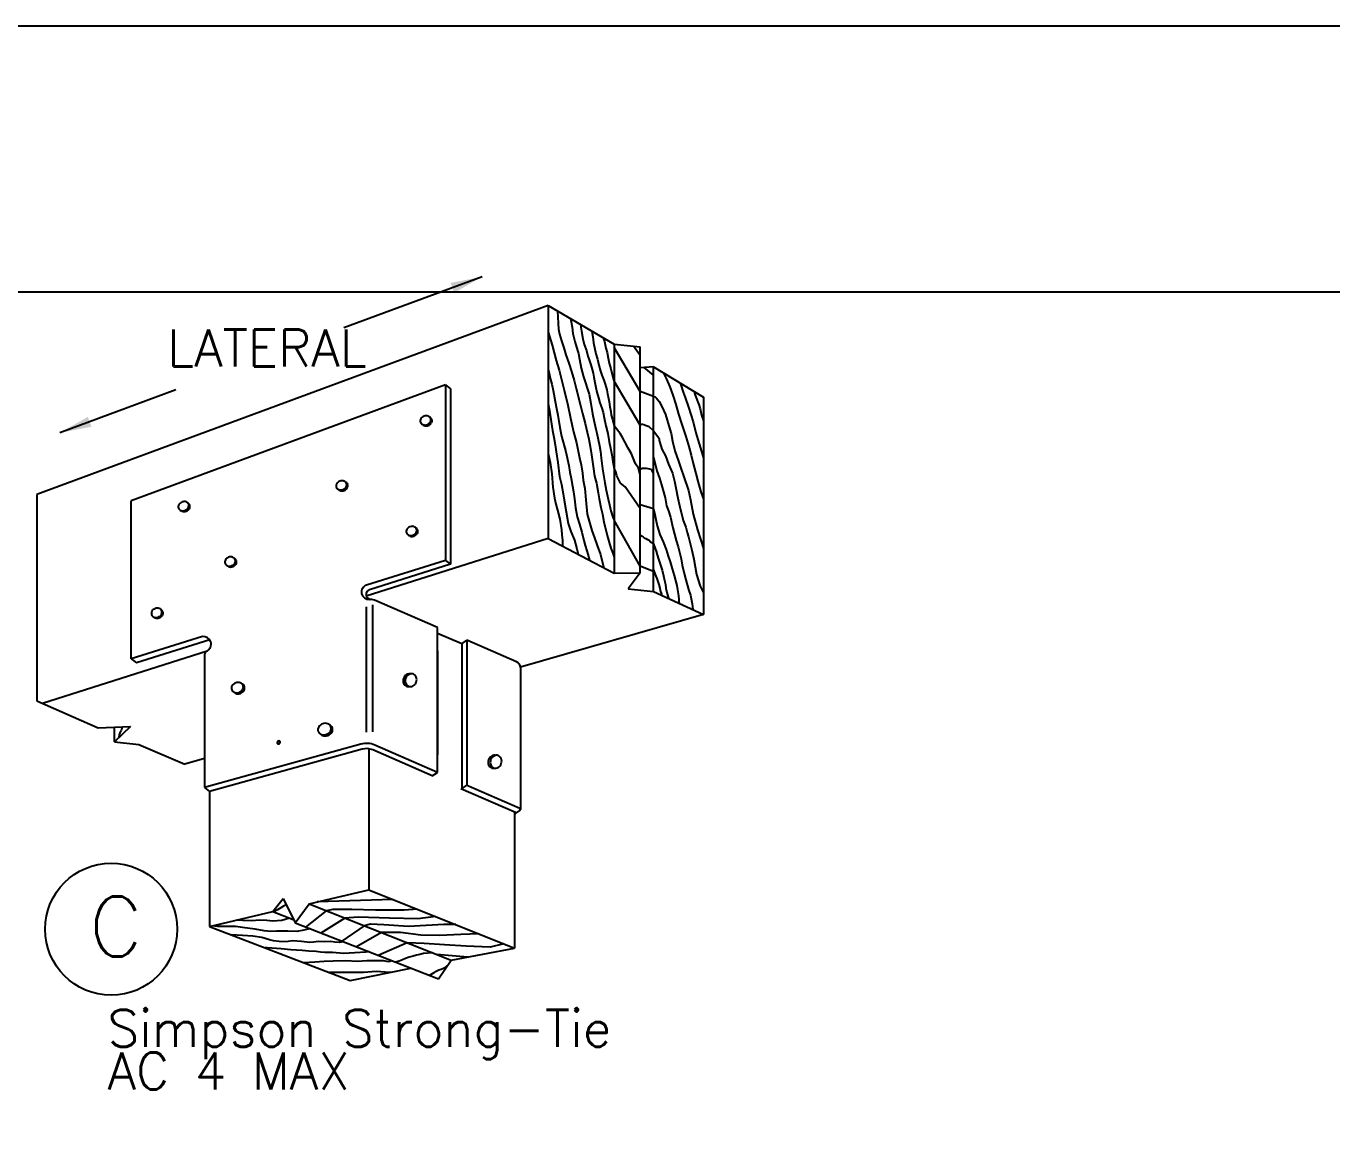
# Model space of a CAD drawing. Header units: inches. Extents: x 683 to 9753, y -6805 to 20230.
# Drawn here: x 8878 to 9054.5, y -3269.9 to -3121.4 of the extents above; entities that cross this region are included whole.
import ezdxf
from ezdxf.enums import TextEntityAlignment as Align

# ---------------------------------------------------------------- set-up
doc = ezdxf.new("R2010")
doc.units = ezdxf.units.IN
doc.header["$LTSCALE"] = 48
doc.header["$MEASUREMENT"] = 0
doc.layers.get('Defpoints').update_dxf_attribs({"color": 251})
for name, color, linetype in [('Dim', 1, 'Continuous'), ('DPIS-BL', 9, 'Continuous'), ('DPIS-TEXT', 7, 'Continuous')]:
    doc.layers.add(name, color=color, linetype=linetype)
doc.styles.add('SIMPLEX', font='simplex.shx', dxfattribs={"oblique": 15, "height": 4})
doc.styles.get("Standard").update_dxf_attribs({"font": 'simplex.shx', "oblique": 15})

# ---------------------------------------------------------------- blocks, each defined once
blk = doc.blocks.new('A$C1BDB07E1')
at = {"color": 6}
blk.add_circle((97.91, -36.25), 8.93, dxfattribs=at)
at = {"layer": 'Dim', "color": 2}
for p, q in [((148.08, 51.98), (129.38, 45.07)), ((158.26, 47.35), (158.28, 47.3)), ((158.28, 47.3), (158.32, 46.58)), ((158.32, 46.58), (158.35, 45.68)), ((160.01, 46.33), (160.12, 45.91)), ((160.12, 45.91), (160.26, 45.18)), ((157, 44.48), (157.57, 42.74)), ((158.35, 45.68), (158.42, 44.88)), ((158.42, 44.88), (158.54, 44.24)), ((158.54, 44.24), (158.81, 43.31)), ((160.26, 45.18), (160.35, 44.31)), ((160.35, 44.31), (160.6, 43.25)), ((161.37, 45.54), (161.42, 45.16)), ((161.42, 45.16), (161.5, 44.62)), ((161.5, 44.62), (161.69, 43.57)), ((162.91, 44.64), (163.04, 43.84)), ((157.57, 42.74), (157.84, 41.7)), ((158.81, 43.31), (159.14, 42.36)), ((160.6, 43.25), (160.97, 42.02)), ((161.69, 43.57), (161.9, 42.83)), ((161.9, 42.83), (162.18, 42.03)), ((163.04, 43.84), (163.16, 43.06)), ((163.16, 43.06), (163.45, 41.57)), ((164.46, 43.73), (164.63, 43.22)), ((164.46, 43.73), (164.46, 43.73)), ((164.63, 43.22), (164.74, 42.79)), ((164.74, 42.79), (164.82, 42.35)), ((169.45, 36.49), (165.93, 42.4)), ((169.45, 41.35), (168.56, 42.61)), ((157.84, 41.7), (158.11, 40.65)), ((158.11, 40.65), (158.48, 39.34)), ((159.14, 42.36), (159.42, 41.43)), ((159.42, 41.43), (159.81, 40.28)), ((160.97, 42.02), (161.1, 41.6)), ((161.1, 41.6), (161.25, 40.83)), ((161.25, 40.83), (161.48, 39.64)), ((162.18, 42.03), (162.39, 41.25)), ((162.39, 41.25), (162.57, 40.74)), ((162.57, 40.74), (162.79, 40.09)), ((163.45, 41.57), (163.67, 40.83)), ((163.67, 40.83), (163.88, 40.04)), ((164.82, 42.35), (164.97, 41.75)), ((164.97, 41.75), (165.12, 40.98)), ((165.12, 40.98), (165.25, 40.32)), ((157, 39.55), (157.01, 39.5)), ((157.01, 39.5), (157.19, 38.72)), ((158.48, 39.34), (158.88, 37.89)), ((159.81, 40.28), (160.16, 39.17)), ((160.16, 39.17), (160.51, 37.94)), ((161.48, 39.64), (161.77, 38.43)), ((162.79, 40.09), (162.96, 39.43)), ((162.96, 39.43), (163.08, 38.95)), ((163.08, 38.95), (163.21, 38.39)), ((163.88, 40.04), (164.09, 39.24)), ((164.09, 39.24), (164.27, 38.68)), ((165.25, 40.32), (165.47, 39.53)), ((165.47, 39.53), (165.65, 38.79)), ((171.25, 39.79), (169.45, 39.69)), ((171.25, 38.66), (169.98, 39.72)), ((172.6, 38.97), (173.03, 38.12)), ((157.19, 38.72), (157.35, 38.07)), ((157.35, 38.07), (157.52, 37.44)), ((157.52, 37.44), (157.68, 36.61)), ((158.88, 37.89), (159.16, 36.67)), ((160.51, 37.94), (160.81, 36.86)), ((161.77, 38.43), (162.54, 36.09)), ((163.21, 38.39), (163.34, 37.67)), ((163.34, 37.67), (163.45, 37.01)), ((164.27, 38.68), (164.54, 38.02)), ((164.54, 38.02), (164.73, 37.46)), ((164.73, 37.46), (164.93, 36.69)), ((165.65, 38.79), (165.86, 38.11)), ((165.86, 38.11), (165.93, 37.87)), ((169.45, 31.93), (165.93, 37.87)), ((173.03, 38.12), (173.45, 37.12)), ((173.45, 37.12), (173.87, 35.98)), ((174.88, 37.59), (174.94, 37.38)), ((174.94, 37.38), (175.26, 36.36)), ((106.68, 36.68), (90.99, 30.89)), ((157.68, 36.61), (157.87, 35.6)), ((157.87, 35.6), (158.09, 34.41)), ((159.16, 36.67), (159.66, 34.6)), ((160.81, 36.86), (161.39, 34.56)), ((162.54, 36.09), (162.8, 34.86)), ((163.45, 37.01), (163.59, 36.36)), ((163.59, 36.36), (163.8, 35.63)), ((163.8, 35.63), (164.01, 34.95)), ((164.93, 36.69), (165.04, 36.15)), ((165.04, 36.15), (165.16, 35.54)), ((165.16, 35.54), (165.24, 35.07)), ((171.25, 35.81), (169.45, 36.49)), ((171.25, 35.81), (171.47, 35.74)), ((171.47, 35.74), (171.67, 35.57)), ((171.67, 35.57), (172.04, 35.11)), ((173.87, 35.98), (174.27, 34.69)), ((175.26, 36.36), (175.53, 35.66)), ((175.53, 35.66), (175.99, 34.35)), ((176.77, 36.46), (176.88, 35.99)), ((176.88, 35.99), (176.99, 35.73)), ((176.99, 35.73), (177.13, 35.39)), ((177.13, 35.39), (177.26, 35.02)), ((157, 34.79), (157.18, 33.91)), ((157.18, 33.91), (157.43, 32.37)), ((158.09, 34.41), (158.3, 33.25)), ((159.66, 34.6), (160.01, 32.86)), ((161.39, 34.56), (161.66, 33.48)), ((162.8, 34.86), (163, 33.47)), ((164.01, 34.95), (164.27, 34.22)), ((164.27, 34.22), (164.45, 33.62)), ((164.45, 33.62), (164.59, 32.92)), ((165.24, 35.07), (165.36, 34.4)), ((165.36, 34.4), (165.47, 33.76)), ((165.47, 33.76), (165.55, 33.27)), ((172.04, 35.11), (172.38, 34.45)), ((172.38, 34.45), (172.86, 33.36)), ((174.27, 34.69), (174.66, 33.41)), ((175.99, 34.35), (176.63, 32.36)), ((177.26, 35.02), (177.4, 34.69)), ((177.4, 34.69), (177.57, 34.11)), ((177.57, 34.11), (177.76, 33.25)), ((157.43, 32.37), (157.62, 31.18)), ((158.3, 33.25), (158.58, 31.59)), ((160.01, 32.86), (160.46, 31.03)), ((161.66, 33.48), (162.03, 32.15)), ((162.03, 32.15), (162.29, 30.95)), ((163, 33.47), (163.17, 32.61)), ((163.17, 32.61), (163.47, 31.37)), ((164.59, 32.92), (164.81, 31.82)), ((164.81, 31.82), (165.07, 30.77)), ((165.55, 33.27), (165.69, 32.68)), ((165.69, 32.68), (165.8, 32.3)), ((165.8, 32.3), (165.93, 31.82)), ((165.93, 31.82), (165.93, 31.81)), ((166.57, 31.03), (165.93, 31.81)), ((169.63, 32.04), (169.45, 31.93)), ((169.95, 31.95), (169.63, 32.04)), ((170.27, 31.81), (169.95, 31.95)), ((170.65, 31.69), (170.27, 31.81)), ((172.86, 33.36), (173.34, 31.83)), ((173.34, 31.83), (173.64, 30.77)), ((174.66, 33.41), (175.08, 31.99)), ((175.08, 31.99), (175.64, 30.4)), ((176.63, 32.36), (176.98, 30.89)), ((177.76, 33.25), (178.03, 32.5)), ((157.62, 31.18), (157.77, 30.29)), ((157.77, 30.29), (157.95, 29.25)), ((158.58, 31.59), (158.8, 30.44)), ((158.8, 30.44), (159.39, 28.31)), ((160.46, 31.03), (160.84, 29.51)), ((162.29, 30.95), (162.51, 30.02)), ((163.47, 31.37), (163.6, 30.84)), ((163.6, 30.84), (163.79, 29.98)), ((165.07, 30.77), (165.28, 29.65)), ((166.77, 30.77), (166.57, 31.03)), ((167.06, 30.24), (166.77, 30.77)), ((167.4, 29.64), (167.06, 30.24)), ((171.25, 31.14), (170.65, 31.69)), ((171.25, 31.14), (171.98, 30.19)), ((171.98, 30.19), (172.09, 29.72)), ((173.64, 30.77), (173.84, 29.75)), ((175.64, 30.4), (176.03, 29.04)), ((176.98, 30.89), (177.23, 29.99)), ((157.95, 29.25), (158.09, 28.33)), ((158.09, 28.33), (158.34, 26.87)), ((159.39, 28.31), (159.8, 26.48)), ((160.84, 29.51), (161.27, 27.48)), ((162.51, 30.02), (162.69, 29.02)), ((162.69, 29.02), (162.87, 27.91)), ((163.79, 29.98), (163.94, 29.14)), ((163.94, 29.14), (164.09, 28.35)), ((164.09, 28.35), (164.18, 27.46)), ((165.28, 29.65), (165.43, 28.81)), ((165.43, 28.81), (165.61, 27.92)), ((167.84, 28.79), (167.4, 29.64)), ((168.28, 28.06), (167.84, 28.79)), ((172.09, 29.72), (172.27, 29.13)), ((172.27, 29.13), (172.38, 28.68)), ((172.38, 28.68), (172.86, 27.77)), ((173.84, 29.75), (174.12, 28.45)), ((174.12, 28.45), (174.62, 27.03)), ((176.03, 29.04), (176.33, 27.85)), ((177.23, 29.99), (177.44, 29.38)), ((177.44, 29.38), (177.73, 28.37)), ((177.73, 28.37), (178.03, 27.45)), ((157, 28.07), (157.29, 26.85)), ((157.29, 26.85), (157.52, 25.33)), ((158.34, 26.87), (158.55, 24.98)), ((161.27, 27.48), (161.46, 26.57)), ((161.46, 26.57), (161.64, 25.43)), ((162.87, 27.91), (163.12, 26.32)), ((164.18, 27.46), (164.28, 26.72)), ((164.28, 26.72), (164.36, 26)), ((165.61, 27.92), (165.77, 26.95)), ((165.77, 26.95), (165.93, 26.07)), ((168.56, 27.36), (168.28, 28.06)), ((168.84, 26.69), (168.56, 27.36)), ((169.23, 26.12), (168.84, 26.69)), ((171.25, 27.61), (171.7, 25.72)), ((172.86, 27.77), (173.3, 26.65)), ((173.3, 26.65), (173.82, 25.42)), ((174.62, 27.03), (174.94, 26.11)), ((176.33, 27.85), (176.62, 26.72)), ((176.62, 26.72), (176.97, 25.4)), ((157.52, 25.33), (157.65, 23.53)), ((158.55, 24.98), (158.8, 23.91)), ((159.8, 26.48), (159.92, 25.58)), ((159.92, 25.58), (160.1, 24.69)), ((161.64, 25.43), (161.76, 24.46)), ((163.12, 26.32), (163.28, 25.02)), ((163.28, 25.02), (163.53, 24.05)), ((164.36, 26), (164.55, 24.91)), ((164.55, 24.91), (164.68, 24.11)), ((166.16, 25.65), (165.93, 26.07)), ((166.3, 25.07), (166.16, 25.65)), ((166.48, 24.71), (166.3, 25.07)), ((169.45, 25.25), (169.23, 26.12)), ((169.72, 26.05), (169.45, 25.94)), ((170.31, 26.06), (169.72, 26.05)), ((170.98, 25.91), (170.31, 26.06)), ((171.25, 25.38), (170.98, 25.91)), ((171.7, 25.72), (172.05, 24.76)), ((172.05, 24.76), (172.32, 23.86)), ((173.82, 25.42), (174.08, 24.35)), ((174.94, 26.11), (175.36, 24.94)), ((175.36, 24.94), (176, 23.1)), ((176.97, 25.4), (177.28, 24.17)), ((157.65, 23.53), (157.87, 22.06)), ((158.8, 23.91), (159.03, 22.65)), ((160.1, 24.69), (160.32, 23.66)), ((160.32, 23.66), (160.44, 22.91)), ((161.76, 24.46), (161.95, 23.35)), ((161.95, 23.35), (162.11, 21.8)), ((163.53, 24.05), (163.79, 22.76)), ((164.68, 24.11), (164.87, 23.13)), ((164.87, 23.13), (165.14, 21.91)), ((166.78, 24.07), (166.48, 24.71)), ((167.43, 23.56), (166.78, 24.07)), ((169.45, 20.63), (167.43, 23.56)), ((172.32, 23.86), (172.5, 23.23)), ((172.5, 23.23), (172.82, 22.07)), ((174.08, 24.35), (174.26, 23.45)), ((174.26, 23.45), (174.55, 22.04)), ((176, 23.1), (176.25, 21.83)), ((177.28, 24.17), (177.67, 22.91)), ((157.87, 22.06), (158.07, 21.21)), ((158.07, 21.21), (158.28, 20.41)), ((159.03, 22.65), (159.17, 21.75)), ((159.17, 21.75), (159.43, 20.2)), ((160.44, 22.91), (160.57, 21.94)), ((160.57, 21.94), (160.71, 20.74)), ((162.11, 21.8), (162.29, 19.86)), ((163.79, 22.76), (163.92, 21.95)), ((163.92, 21.95), (164.12, 20.76)), ((165.14, 21.91), (165.31, 21.14)), ((172.82, 22.07), (173.03, 21.01)), ((174.55, 22.04), (174.77, 21.04)), ((176.25, 21.83), (176.6, 19.86)), ((177.67, 22.91), (178.03, 21.92)), ((158.28, 20.41), (158.57, 19.21)), ((159.43, 20.2), (159.73, 18.62)), ((160.71, 20.74), (160.95, 19.52)), ((160.95, 19.52), (161.26, 18.52)), ((162.29, 19.86), (162.65, 18.6)), ((164.12, 20.76), (164.34, 19.87)), ((164.34, 19.87), (164.55, 18.83)), ((165.31, 21.14), (165.49, 20.32)), ((165.49, 20.32), (165.76, 19.47)), ((165.76, 19.47), (165.93, 19.07)), ((171.25, 20.59), (169.45, 21.12)), ((171.25, 20.59), (171.43, 19.85)), ((171.43, 19.85), (171.58, 19.18)), ((173.03, 21.01), (173.28, 20.35)), ((173.28, 20.35), (173.55, 19.49)), ((173.55, 19.49), (173.88, 18.05)), ((174.77, 21.04), (175.28, 19.02)), ((176.6, 19.86), (177.19, 17.74)), ((158.57, 19.21), (158.8, 17.74)), ((158.8, 17.74), (158.88, 17.08)), ((159.73, 18.62), (160.09, 17.54)), ((161.26, 18.52), (161.57, 17.46)), ((162.65, 18.6), (162.93, 17.69)), ((162.93, 17.69), (163.29, 16.66)), ((164.55, 18.83), (164.99, 16.99)), ((169.45, 12.84), (165.93, 19.07)), ((171.58, 19.18), (171.77, 18.32)), ((171.77, 18.32), (172.13, 17.13)), ((173.88, 18.05), (174.11, 17.16)), ((175.28, 19.02), (175.64, 18.13)), ((175.64, 18.13), (175.81, 17.39)), ((177.19, 17.74), (178.03, 15.24)), ((158.88, 17.08), (158.93, 16.33)), ((158.93, 16.33), (158.93, 15.59)), ((160.09, 17.54), (160.57, 16.37)), ((160.57, 16.37), (160.89, 15.19)), ((161.57, 17.46), (161.84, 16.33)), ((161.84, 16.33), (162.02, 15.64)), ((163.29, 16.66), (163.66, 15.66)), ((164.99, 16.99), (165.27, 16.05)), ((165.27, 16.05), (165.49, 15.27)), ((169.52, 16.99), (169.45, 17.1)), ((169.52, 16.98), (169.52, 16.99)), ((169.74, 16.86), (169.52, 16.98)), ((169.82, 16.84), (169.74, 16.86)), ((169.98, 16.7), (169.82, 16.84)), ((170.14, 16.61), (169.98, 16.7)), ((170.26, 16.53), (170.14, 16.61)), ((170.49, 16.41), (170.26, 16.53)), ((170.66, 16.31), (170.49, 16.41)), ((170.83, 16.08), (170.66, 16.31)), ((171.25, 15.88), (170.83, 16.08)), ((172.13, 17.13), (172.55, 16.12)), ((172.55, 16.12), (172.95, 15.09)), ((174.11, 17.16), (174.32, 16.33)), ((174.32, 16.33), (174.57, 15.44)), ((175.81, 17.39), (175.97, 16.82)), ((175.97, 16.82), (176.22, 15.91)), ((176.22, 15.91), (176.46, 15.03)), ((160.89, 15.19), (161.05, 14.47)), ((162.02, 15.64), (162.22, 14.91)), ((162.22, 14.91), (162.36, 14.48)), ((162.36, 14.48), (162.58, 13.67)), ((163.66, 15.66), (164.09, 14.43)), ((164.09, 14.43), (164.48, 12.74)), ((165.49, 15.27), (165.74, 14.59)), ((165.74, 14.59), (165.93, 14.08)), ((171.25, 15.88), (171.49, 15.25)), ((171.49, 15.25), (171.61, 14.87)), ((171.61, 14.87), (171.75, 14.36)), ((171.75, 14.36), (171.92, 13.8)), ((172.95, 15.09), (173.25, 14.22)), ((173.25, 14.22), (173.52, 13.42)), ((174.57, 15.44), (174.79, 14.72)), ((174.79, 14.72), (174.99, 13.85)), ((176.46, 15.03), (176.71, 13.81)), ((164.48, 12.74), (164.49, 12.66)), ((171.36, 12.06), (169.45, 12.84)), ((171.25, 12.37), (171.36, 12.06)), ((171.92, 13.8), (172.03, 13.5)), ((172.03, 13.5), (172.31, 12.7)), ((172.31, 12.7), (172.43, 12.3)), ((173.52, 13.42), (173.8, 12.47)), ((173.8, 12.47), (174.06, 11.58)), ((174.99, 13.85), (175.14, 12.99)), ((175.14, 12.99), (175.41, 11.87)), ((176.71, 13.81), (177.08, 11.72)), ((169.45, 11.93), (167.85, 9.78)), ((171.36, 12.06), (171.58, 11.51)), ((171.58, 11.51), (171.69, 11.17)), ((171.69, 11.17), (171.86, 10.76)), ((171.86, 10.76), (171.96, 10.37)), ((172.43, 12.3), (172.61, 11.56)), ((172.61, 11.56), (172.74, 10.91)), ((172.74, 10.91), (172.86, 10.38)), ((174.06, 11.58), (174.39, 10.25)), ((175.41, 11.87), (175.65, 10.99)), ((175.65, 10.99), (176, 9.71)), ((177.08, 11.72), (177.56, 10.13)), ((171.96, 10.37), (172.11, 9.85)), ((172.11, 9.85), (172.18, 9.54)), ((172.18, 9.54), (172.32, 9.05)), ((172.32, 9.05), (172.34, 8.91)), ((172.86, 10.38), (172.94, 9.88)), ((172.94, 9.88), (173.08, 9.3)), ((173.08, 9.3), (173.26, 8.66)), ((174.39, 10.25), (174.5, 9.66)), ((174.5, 9.66), (174.63, 8.85)), ((174.63, 8.85), (174.69, 8.33)), ((176, 9.71), (176.25, 8.94)), ((176.25, 8.94), (176.38, 8.22)), ((177.56, 10.13), (178.03, 9.25)), ((173.26, 8.66), (173.33, 8.46)), ((174.69, 8.33), (174.7, 7.98)), ((174.7, 7.98), (174.72, 7.83)), ((176.38, 8.22), (176.49, 7.75)), ((176.49, 7.75), (176.55, 7.39)), ((176.55, 7.39), (176.58, 6.98)), ((98.99, -9.96), (98.97, -10.09)), ((98.97, -10.09), (98.99, -10.31)), ((99.07, -9.71), (98.99, -9.96)), ((98.99, -10.31), (98.99, -10.31)), ((99.14, -9.56), (99.07, -9.71)), ((99.21, -9.45), (99.14, -9.56)), ((99.25, -9.36), (99.21, -9.45)), ((99.32, -9.21), (99.25, -9.36)), ((99.34, -9.1), (99.32, -9.21)), ((99.36, -9.01), (99.34, -9.1)), ((99.38, -8.89), (99.36, -9.01)), ((120.86, -33.34), (120.42, -33.65)), ((121.23, -33.14), (120.86, -33.34)), ((121.59, -32.95), (121.23, -33.14)), ((124.69, -32.83), (143.88, -40.46)), ((136.05, -32.25), (125.79, -32.57)), ((115.68, -35.09), (114.92, -35.01)), ((116.92, -35.13), (115.68, -35.09)), ((117.99, -35.01), (116.92, -35.13)), ((118.98, -35.09), (117.99, -35.01)), ((119.79, -35.16), (118.98, -35.09)), ((120.13, -33.78), (119.78, -33.86)), ((119.78, -33.86), (122.55, -34.94)), ((121.01, -35.07), (119.79, -35.16)), ((120.42, -33.65), (120.13, -33.78)), ((122.02, -34.74), (121.01, -35.07)), ((127.01, -33.75), (124.21, -35.97)), ((129.5, -34.74), (126.26, -36.77)), ((127.91, -33.58), (127.01, -33.75)), ((130.46, -33.58), (127.91, -33.58)), ((131.3, -34.64), (129.5, -34.74)), ((133.66, -33.7), (130.46, -33.58)), ((135.54, -34.74), (131.3, -34.64)), ((137.56, -33.7), (133.66, -33.7)), ((139.4, -34.87), (135.54, -34.74)), ((139.33, -33.56), (137.56, -33.7)), ((141.81, -34.55), (139.4, -34.87)), ((112.3, -35.88), (111.54, -35.81)), ((113.46, -35.89), (112.3, -35.88)), ((114.71, -35.9), (113.46, -35.89)), ((114.24, -37.02), (114.22, -37.03)), ((115.69, -37.09), (114.24, -37.02)), ((116.01, -36.05), (114.71, -35.9)), ((117.37, -36.26), (116.01, -36.05)), ((118.62, -36.47), (117.37, -36.26)), ((119.51, -36.56), (118.62, -36.47)), ((120.28, -36.52), (119.51, -36.56)), ((121.79, -36.52), (120.28, -36.52)), ((123.02, -36.56), (121.79, -36.52)), ((123.97, -36.39), (123.02, -36.56)), ((124.75, -36.18), (123.97, -36.39)), ((132.11, -35.78), (129.1, -37.88)), ((134.46, -36.71), (131.07, -38.65)), ((132.98, -35.58), (132.11, -35.78)), ((134.79, -35.64), (132.98, -35.58)), ((137.05, -36.7), (134.46, -36.71)), ((138.12, -35.89), (134.79, -35.64)), ((139.81, -37.08), (137.05, -36.7)), ((142.91, -35.61), (138.12, -35.89)), ((142.36, -37.09), (139.81, -37.08)), ((145.19, -36.98), (142.36, -37.09)), ((144.53, -35.63), (142.91, -35.61)), ((147.63, -36.87), (145.19, -36.98)), ((117.09, -37.19), (115.69, -37.09)), ((118.27, -37.38), (117.09, -37.19)), ((119.31, -37.7), (118.27, -37.38)), ((119, -38.77), (118.73, -38.77)), ((120.89, -38.9), (119, -38.77)), ((119.85, -37.84), (119.31, -37.7)), ((120.64, -37.93), (119.85, -37.84)), ((120.97, -37.97), (120.64, -37.93)), ((121.86, -37.92), (120.97, -37.97)), ((122.45, -37.83), (121.86, -37.92)), ((123.67, -37.92), (122.45, -37.83)), ((124.77, -38.03), (123.67, -37.92)), ((125.29, -38.02), (124.77, -38.03)), ((125.93, -37.91), (125.29, -38.02)), ((126.77, -37.97), (125.93, -37.91)), ((127.56, -37.93), (126.77, -37.97)), ((128.17, -38.01), (127.56, -37.93)), ((128.8, -38.03), (128.17, -38.01)), ((129.27, -37.94), (128.8, -38.03)), ((137.94, -38.1), (134.01, -39.79)), ((140.23, -38.19), (137.94, -38.1)), ((143.01, -38.37), (140.23, -38.19)), ((145.92, -38.55), (143.01, -38.37)), ((149.16, -38.66), (145.92, -38.55)), ((151, -38.21), (149.16, -38.66)), ((122.21, -39.04), (120.89, -38.9)), ((123.76, -39.15), (122.21, -39.04)), ((124.63, -39.21), (123.76, -39.15)), ((125.65, -39.28), (124.63, -39.21)), ((126.24, -39.38), (125.65, -39.28)), ((126.8, -39.4), (126.24, -39.38)), ((127.95, -40.57), (126.71, -40.64)), ((127.84, -39.39), (126.8, -39.4)), ((129.35, -39.52), (127.84, -39.39)), ((129.64, -40.51), (127.95, -40.57)), ((130.85, -39.44), (129.35, -39.52)), ((131.23, -40.62), (129.64, -40.51)), ((132.35, -39.34), (130.85, -39.44)), ((132.48, -40.54), (131.23, -40.62)), ((132.81, -39.33), (132.35, -39.34)), ((133.7, -40.52), (132.48, -40.54)), ((134.76, -40.54), (133.7, -40.52)), ((135.42, -40.66), (134.76, -40.54)), ((135.91, -40.54), (135.42, -40.66)), ((136.84, -40.58), (136.35, -40.71)), ((137.31, -40.4), (136.84, -40.58)), ((137.73, -40.23), (137.31, -40.4)), ((138.21, -40.04), (137.73, -40.23)), ((138.74, -39.9), (138.21, -40.04)), ((139.21, -39.77), (138.74, -39.9)), ((139.64, -39.66), (139.21, -39.77)), ((140.15, -39.54), (139.64, -39.66)), ((140.78, -39.5), (140.15, -39.54)), ((141.35, -39.46), (140.78, -39.5)), ((146.14, -40.02), (141.93, -39.69)), ((125.46, -40.71), (123.99, -40.8)), ((126.71, -40.64), (125.46, -40.71)), ((129.04, -42.12), (127.42, -42.12)), ((130.8, -42.09), (129.04, -42.12)), ((131.59, -42.12), (130.8, -42.09)), ((132.05, -42.12), (131.59, -42.12)), ((133.77, -41.96), (132.05, -42.12)), ((135.59, -42.09), (133.77, -41.96)), ((135.68, -42.11), (135.59, -42.09)), ((141.54, -42.15), (141.1, -42.43)), ((141.88, -41.98), (141.54, -42.15)), ((142.22, -41.79), (141.88, -41.98)), ((142.54, -41.68), (142.22, -41.79)), ((142.97, -41.53), (142.54, -41.68)), ((143.48, -41.05), (142.97, -41.53)), ((141.1, -42.43), (140.93, -42.5))]:
    blk.add_line(p, q, dxfattribs=at)
at = {"layer": 'Dim', "color": 6}
for p, q in [((157, 48.09), (87.85, 22.55)), ((157, 48.09), (165.93, 42.87)), ((157, 48.09), (157, 16.61)), ((165.93, 42.87), (165.93, 11.9)), ((165.93, 42.87), (169.45, 42.52)), ((169.45, 11.93), (169.45, 42.52)), ((171.25, 9.41), (171.25, 39.79)), ((171.25, 39.79), (178.03, 35.69)), ((178.03, 35.69), (178.03, 6.31)), ((87.85, 22.55), (87.85, -5.37)), ((157, 16.61), (132.42, 8.79)), ((157, 16.61), (165.93, 11.9)), ((165.93, 11.9), (169.45, 11.93)), ((167.85, 9.78), (171.25, 9.41)), ((171.25, 9.41), (178.03, 6.31)), ((178.03, 6.31), (153.26, -0.83)), ((145.32, 2.33), (142.05, 3.74)), ((110.88, 1.36), (88.65, -5.72)), ((87.85, -5.37), (96.15, -9.01)), ((96.15, -9.01), (100.54, -8.84)), ((100.54, -8.84), (98.37, -10.89)), ((98.37, -10.89), (98.37, -8.93)), ((98.37, -10.89), (101.65, -11.25)), ((101.65, -11.25), (107.89, -13.91)), ((132.75, -11.85), (132.75, -30.94)), ((110.52, -13.15), (107.89, -13.91)), ((111.23, -17.65), (111.23, -35.88)), ((152.48, -20.42), (152.48, -38.8)), ((124.69, -32.83), (132.75, -30.94)), ((132.75, -30.94), (152.48, -38.8)), ((119.78, -33.86), (121.17, -32.09)), ((121.17, -32.09), (122.78, -35.41)), ((122.78, -35.41), (124.69, -32.83)), ((111.23, -35.88), (119.78, -33.86)), ((111.23, -35.88), (130.24, -43.21)), ((122.78, -35.41), (142.17, -42.98)), ((143.88, -40.46), (152.48, -38.8)), ((142.17, -42.98), (143.88, -40.46)), ((130.24, -43.21), (138.45, -41.54))]:
    blk.add_line(p, q, dxfattribs=at)
at = {"layer": 'Dim', "color": 1}
for p, q in [((143.11, 37.36), (100.64, 21.67)), ((143.11, 37.36), (143.11, 13.62)), ((143.11, 37.36), (143.82, 36.84)), ((143.82, 36.84), (143.82, 13.1)), ((100.64, 0.3), (100.64, 21.67)), ((143.11, 13.62), (132.45, 10.28)), ((143.82, 13.1), (132.86, 9.66)), ((143.11, 13.62), (143.82, 13.1)), ((132.46, -9.59), (132.46, 7.34)), ((133.32, -9.57), (133.32, 7.61)), ((142.05, 4.55), (133.52, 8.24)), ((142.05, -15.05), (142.05, 4.55)), ((110.27, 3.32), (100.64, 0.3)), ((111.24, 2.88), (101.35, -0.22)), ((145.32, 2.33), (146.03, 2.83)), ((145.32, 2.33), (145.32, -17.25)), ((152.75, -0.08), (146.03, 2.83)), ((146.03, 2.83), (146.03, -16.78)), ((100.64, 0.3), (101.35, -0.22)), ((110.52, 0.75), (110.52, -17.1)), ((142.05, 1.39), (142.05, -12.68)), ((153.26, -0.86), (153.26, -20.08)), ((131.67, -11.22), (110.52, -17.1)), ((131.86, -11.91), (111.23, -17.65)), ((141.34, -15.52), (133.29, -12.01)), ((142.05, -15.05), (133.58, -11.35)), ((141.34, -15.52), (142.05, -15.05)), ((110.52, -17.1), (111.23, -17.65)), ((152.59, -20.46), (145.22, -17.25)), ((145.32, -17.25), (146.03, -16.78)), ((153.18, -19.94), (145.93, -16.78)), ((152.48, -20.67), (152.6, -20.59)), ((152.6, -20.59), (153.2, -20.19))]:
    blk.add_line(p, q, dxfattribs=at)
for centre, radius, start, end in [((140.34, 32.46), 0.63, 149.3445, 173.1314), ((140.22, 32.48), 0.508, 173.1314, 199.6582), ((140.22, 32.48), 0.508, 199.6582, 226.185), ((140.44, 32.41), 0.74, 128.627, 149.3445), ((140.31, 32.57), 0.63, 226.185, 249.9719), ((140.53, 32.3), 0.881, 109.6582, 128.627), ((140.38, 32.36), 0.508, 223.1495, 226.185), ((140.46, 32.45), 0.63, 226.185, 249.9719), ((140.35, 32.67), 0.74, 249.9719, 270.6894), ((140.53, 32.3), 0.881, 90.6894, 109.6582), ((140.5, 32.55), 0.74, 249.9719, 270.6894), ((140.34, 32.81), 0.881, 270.6894, 289.6582), ((140.5, 32.69), 0.881, 270.6894, 289.6582), ((140.53, 32.44), 0.74, 69.9719, 90.6894), ((140.34, 32.81), 0.881, 289.6582, 308.627), ((140.56, 32.54), 0.63, 46.185, 69.9719), ((140.5, 32.69), 0.881, 289.6582, 308.627), ((140.43, 32.7), 0.74, 308.627, 329.3445), ((140.65, 32.63), 0.508, 19.6582, 46.185), ((140.72, 32.43), 0.63, 46.185, 61.4382), ((140.59, 32.58), 0.74, 308.627, 329.3445), ((140.53, 32.65), 0.63, 329.3445, 353.1314), ((140.65, 32.63), 0.508, 353.1314, 19.6582), ((140.8, 32.51), 0.508, 19.6582, 46.185), ((140.68, 32.53), 0.63, 329.3445, 353.1314), ((140.8, 32.51), 0.508, 353.1314, 19.6582), ((128.96, 23.68), 0.63, 149.3445, 173.1314), ((128.84, 23.69), 0.508, 173.1314, 199.6582), ((128.84, 23.69), 0.508, 199.6582, 226.185), ((129.06, 23.62), 0.74, 128.627, 149.3445), ((128.93, 23.78), 0.63, 226.185, 249.9719), ((129.15, 23.51), 0.881, 109.6582, 128.627), ((129, 23.58), 0.508, 223.1495, 226.185), ((129.08, 23.66), 0.63, 226.185, 249.9719), ((128.97, 23.89), 0.74, 249.9719, 270.6894), ((129.15, 23.51), 0.881, 90.6894, 109.6582), ((129.12, 23.77), 0.74, 249.9719, 270.6894), ((128.96, 24.03), 0.881, 270.6894, 289.6582), ((129.12, 23.91), 0.881, 270.6894, 289.6582), ((129.15, 23.65), 0.74, 69.9719, 90.6894), ((128.96, 24.03), 0.881, 289.6582, 308.627), ((129.18, 23.76), 0.63, 46.185, 69.9719), ((129.12, 23.91), 0.881, 289.6582, 308.627), ((129.05, 23.92), 0.74, 308.627, 329.3445), ((129.27, 23.85), 0.508, 19.6582, 46.185), ((129.34, 23.64), 0.63, 46.185, 61.4382), ((129.21, 23.8), 0.74, 308.627, 329.3445), ((129.15, 23.86), 0.63, 329.3445, 353.1314), ((129.27, 23.85), 0.508, 353.1314, 19.6582), ((129.42, 23.73), 0.508, 19.6582, 46.185), ((129.3, 23.74), 0.63, 329.3445, 353.1314), ((129.42, 23.73), 0.508, 353.1314, 19.6582), ((107.61, 20.87), 0.63, 149.3445, 173.1314), ((107.71, 20.81), 0.74, 128.627, 149.3445), ((107.8, 20.7), 0.881, 109.6582, 128.627), ((107.8, 20.7), 0.881, 90.6894, 109.6582), ((107.79, 20.85), 0.74, 69.9719, 90.6894), ((107.83, 20.95), 0.63, 46.185, 69.9719), ((107.92, 21.04), 0.508, 19.6582, 46.185), ((107.99, 20.83), 0.63, 46.185, 61.4382), ((107.92, 21.04), 0.508, 353.1314, 19.6582), ((108.07, 20.92), 0.508, 19.6582, 46.185), ((107.49, 20.88), 0.508, 173.1314, 199.6582), ((107.49, 20.88), 0.508, 199.6582, 226.185), ((107.58, 20.97), 0.63, 226.185, 249.9719), ((107.65, 20.77), 0.508, 223.1495, 226.185), ((107.73, 20.85), 0.63, 226.185, 249.9719), ((107.61, 21.08), 0.74, 249.9719, 270.6894), ((107.77, 20.96), 0.74, 249.9719, 270.6894), ((107.61, 21.22), 0.881, 270.6894, 289.6582), ((107.77, 21.1), 0.881, 270.6894, 289.6582), ((107.61, 21.22), 0.881, 289.6582, 308.627), ((107.77, 21.1), 0.881, 289.6582, 308.627), ((107.7, 21.11), 0.74, 308.627, 329.3445), ((107.85, 20.99), 0.74, 308.627, 329.3445), ((107.79, 21.05), 0.63, 329.3445, 353.1314), ((107.95, 20.93), 0.63, 329.3445, 353.1314), ((108.07, 20.92), 0.508, 353.1314, 19.6582), ((138.43, 17.52), 0.63, 149.3445, 173.1314), ((138.53, 17.46), 0.74, 128.627, 149.3445), ((138.62, 17.35), 0.881, 109.6582, 128.627), ((138.62, 17.35), 0.881, 90.6894, 109.6582), ((138.61, 17.5), 0.74, 69.9719, 90.6894), ((138.65, 17.6), 0.63, 46.185, 69.9719), ((138.74, 17.69), 0.508, 19.6582, 46.185), ((138.81, 17.48), 0.63, 46.185, 61.4382), ((138.74, 17.69), 0.508, 353.1314, 19.6582), ((138.89, 17.57), 0.508, 19.6582, 46.185), ((138.89, 17.57), 0.508, 353.1314, 19.6582), ((138.31, 17.54), 0.508, 173.1314, 199.6582), ((138.31, 17.54), 0.508, 199.6582, 226.185), ((138.4, 17.62), 0.63, 226.185, 249.9719), ((138.47, 17.42), 0.508, 223.1495, 226.185), ((138.55, 17.51), 0.63, 226.185, 249.9719), ((138.43, 17.73), 0.74, 249.9719, 270.6894), ((138.59, 17.61), 0.74, 249.9719, 270.6894), ((138.43, 17.87), 0.881, 270.6894, 289.6582), ((138.59, 17.75), 0.881, 270.6894, 289.6582), ((138.43, 17.87), 0.881, 289.6582, 308.627), ((138.59, 17.75), 0.881, 289.6582, 308.627), ((138.52, 17.76), 0.74, 308.627, 329.3445), ((138.67, 17.64), 0.74, 308.627, 329.3445), ((138.62, 17.7), 0.63, 329.3445, 353.1314), ((138.77, 17.58), 0.63, 329.3445, 353.1314), ((113.91, 13.38), 0.63, 149.3445, 173.1314), ((113.79, 13.4), 0.508, 173.1314, 199.6582), ((113.79, 13.4), 0.508, 199.6582, 226.185), ((114, 13.33), 0.74, 128.627, 149.3445), ((113.87, 13.48), 0.63, 226.185, 249.9719), ((114.09, 13.22), 0.881, 109.6582, 128.627), ((113.94, 13.28), 0.508, 223.1495, 226.185), ((114.03, 13.37), 0.63, 226.185, 249.9719), ((113.91, 13.59), 0.74, 249.9719, 270.6894), ((114.09, 13.22), 0.881, 90.6894, 109.6582), ((114.06, 13.47), 0.74, 249.9719, 270.6894), ((113.91, 13.73), 0.881, 270.6894, 289.6582), ((114.06, 13.61), 0.881, 270.6894, 289.6582), ((114.09, 13.36), 0.74, 69.9719, 90.6894), ((113.91, 13.73), 0.881, 289.6582, 308.627), ((114.13, 13.46), 0.63, 46.185, 69.9719), ((114.06, 13.61), 0.881, 289.6582, 308.627), ((114, 13.62), 0.74, 308.627, 329.3445), ((114.21, 13.55), 0.508, 19.6582, 46.185), ((114.28, 13.34), 0.63, 46.185, 61.4382), ((114.15, 13.5), 0.74, 308.627, 329.3445), ((114.09, 13.56), 0.63, 329.3445, 353.1314), ((114.21, 13.55), 0.508, 353.1314, 19.6582), ((114.37, 13.43), 0.508, 19.6582, 46.185), ((114.25, 13.44), 0.63, 329.3445, 353.1314), ((114.37, 13.43), 0.508, 353.1314, 19.6582), ((132.75, 9.34), 0.989, 107.2003, 274.775), ((133.05, 9.02), 0.669, 106.2477, 263.3448), ((104.16, 6.28), 0.881, 109.6582, 128.627), ((104.16, 6.28), 0.881, 90.6894, 109.6582), ((104.16, 6.42), 0.74, 69.9719, 90.6894), ((104.2, 6.53), 0.63, 46.185, 69.9719), ((132.95, 6.93), 1.42, 66.6214, 94.775), ((103.98, 6.45), 0.63, 149.3445, 173.1314), ((103.86, 6.46), 0.508, 173.1314, 199.6582), ((103.86, 6.46), 0.508, 199.6582, 226.185), ((104.07, 6.39), 0.74, 128.627, 149.3445), ((103.94, 6.55), 0.63, 226.185, 249.9719), ((104.01, 6.34), 0.508, 223.1495, 226.185), ((104.1, 6.43), 0.63, 226.185, 249.9719), ((103.98, 6.65), 0.74, 249.9719, 270.6894), ((104.13, 6.54), 0.74, 249.9719, 270.6894), ((103.98, 6.79), 0.881, 270.6894, 289.6582), ((104.13, 6.68), 0.881, 270.6894, 289.6582), ((103.98, 6.79), 0.881, 289.6582, 308.627), ((104.13, 6.68), 0.881, 289.6582, 308.627), ((104.07, 6.68), 0.74, 308.627, 329.3445), ((104.28, 6.61), 0.508, 19.6582, 46.185), ((104.35, 6.41), 0.63, 46.185, 61.4382), ((104.22, 6.57), 0.74, 308.627, 329.3445), ((104.16, 6.63), 0.63, 329.3445, 353.1314), ((104.28, 6.61), 0.508, 353.1314, 19.6582), ((104.44, 6.5), 0.508, 19.6582, 46.185), ((104.31, 6.51), 0.63, 329.3445, 353.1314), ((104.44, 6.5), 0.508, 353.1314, 19.6582), ((110.38, 2.28), 1.05, 299.1038, 96.2385), ((111.23, 0.75), 0.712, 119.1038, 180), ((138.26, -2.48), 0.783, 96.8623, 120.4505), ((138.55, -2.48), 0.783, 96.8623, 120.4505), ((138.24, -2.36), 0.66, 77.5096, 96.8623), ((138.53, -2.36), 0.66, 71.1405, 96.8623), ((138.53, -2.36), 0.66, 45.4187, 71.1405), ((152.41, -0.86), 0.855, 0, 66.6214), ((114.88, -3.68), 0.709, 149.3445, 173.1314), ((114.99, -3.75), 0.833, 128.627, 149.3445), ((115.09, -3.87), 0.992, 109.6582, 128.627), ((115.09, -3.87), 0.992, 90.6894, 109.6582), ((115.09, -3.71), 0.833, 69.9719, 90.6894), ((115.13, -3.6), 0.709, 46.185, 69.9719), ((115.22, -3.5), 0.572, 19.6582, 46.185), ((115.3, -3.73), 0.709, 46.185, 61.4382), ((115.22, -3.5), 0.572, 353.1314, 19.6582), ((115.4, -3.63), 0.572, 19.6582, 46.185), ((138.42, -2.66), 1.03, 161.1405, 180.7442), ((138.28, -2.66), 0.893, 180.7442, 201.8306), ((138.42, -2.66), 1.03, 141.5369, 161.1405), ((138.18, -2.7), 0.783, 201.8306, 225.4187), ((138.31, -2.58), 0.893, 120.4505, 141.5369), ((138.09, -2.79), 0.66, 225.4187, 251.1405), ((138.71, -2.66), 1.03, 161.1405, 180.7442), ((138.57, -2.66), 0.893, 180.7442, 201.8306), ((138.71, -2.66), 1.03, 141.5369, 161.1405), ((138.47, -2.7), 0.783, 201.8306, 225.4187), ((138.09, -2.79), 0.66, 251.1405, 276.8623), ((138.6, -2.58), 0.893, 120.4505, 141.5369), ((138.38, -2.79), 0.66, 225.4187, 251.1405), ((138.38, -2.79), 0.66, 251.1405, 276.8623), ((138.08, -2.67), 0.783, 276.8623, 281.7854), ((138.37, -2.67), 0.783, 276.8623, 300.4505), ((138.31, -2.58), 0.893, 300.4505, 321.5369), ((138.44, -2.45), 0.783, 21.8306, 45.4187), ((138.2, -2.49), 1.03, 321.5369, 341.1405), ((138.34, -2.49), 0.893, 0.7442, 21.8306), ((138.2, -2.49), 1.03, 341.1405, 0.7442), ((114.75, -3.67), 0.572, 173.1314, 199.6582), ((114.75, -3.67), 0.572, 199.6582, 226.185), ((114.84, -3.57), 0.709, 226.185, 249.9719), ((114.92, -3.8), 0.572, 223.1495, 226.185), ((115.01, -3.7), 0.709, 226.185, 249.9719), ((114.88, -3.45), 0.833, 249.9719, 270.6894), ((115.06, -3.58), 0.833, 249.9719, 270.6894), ((114.88, -3.29), 0.992, 270.6894, 289.6582), ((115.05, -3.43), 0.992, 270.6894, 289.6582), ((114.88, -3.29), 0.992, 289.6582, 308.627), ((115.05, -3.43), 0.992, 289.6582, 308.627), ((114.98, -3.42), 0.833, 308.627, 329.3445), ((115.15, -3.55), 0.833, 308.627, 329.3445), ((115.09, -3.48), 0.709, 329.3445, 353.1314), ((126.78, -9.37), 0.925, 128.627, 149.3445), ((126.89, -9.5), 1.1, 109.6582, 128.627), ((126.89, -9.5), 1.1, 90.6894, 109.6582), ((126.88, -9.33), 0.925, 69.9719, 90.6894), ((126.93, -9.2), 0.787, 46.185, 69.9719), ((127.04, -9.09), 0.635, 19.6582, 46.185), ((127.12, -9.35), 0.787, 46.185, 61.4382), ((127.23, -9.24), 0.635, 19.6582, 46.185), ((126.51, -9.28), 0.635, 173.1314, 199.6582), ((126.66, -9.3), 0.787, 149.3445, 173.1314), ((126.51, -9.28), 0.635, 199.6582, 226.185), ((126.61, -9.17), 0.787, 226.185, 249.9719), ((126.7, -9.43), 0.635, 223.1495, 226.185), ((126.8, -9.32), 0.787, 226.185, 249.9719), ((126.66, -9.04), 0.925, 249.9719, 270.6894), ((126.85, -9.19), 0.925, 249.9719, 270.6894), ((126.66, -8.86), 1.1, 270.6894, 289.6582), ((126.85, -9.01), 1.1, 270.6894, 289.6582), ((126.66, -8.86), 1.1, 289.6582, 308.627), ((126.85, -9.01), 1.1, 289.6582, 308.627), ((126.77, -9), 0.925, 308.627, 329.3445), ((126.96, -9.15), 0.925, 308.627, 329.3445), ((126.89, -9.07), 0.787, 329.3445, 353.1314), ((127.04, -9.09), 0.635, 353.1314, 19.6582), ((127.08, -9.22), 0.787, 329.3445, 353.1314), ((127.23, -9.24), 0.635, 353.1314, 19.6582), ((120.54, -11.01), 0.197, 149.3445, 173.1314), ((120.5, -11.01), 0.159, 173.1314, 199.6582), ((120.5, -11.01), 0.159, 199.6582, 226.185), ((120.57, -11.03), 0.231, 128.627, 149.3445), ((120.52, -10.98), 0.197, 226.185, 249.9719), ((120.59, -11.07), 0.275, 109.6582, 128.627), ((120.61, -11.04), 0.197, 149.3445, 173.1314), ((120.58, -11.04), 0.159, 173.1314, 199.6582), ((120.58, -11.04), 0.159, 199.6582, 226.185), ((120.64, -11.06), 0.231, 128.627, 149.3445), ((120.54, -10.95), 0.231, 249.9719, 270.6894), ((120.6, -11.01), 0.197, 226.185, 240.4909), ((120.59, -11.07), 0.275, 90.6894, 109.6582), ((120.67, -11.09), 0.275, 109.6582, 128.627), ((120.54, -10.91), 0.275, 270.6894, 289.6582), ((120.67, -11.09), 0.275, 90.6894, 109.6582), ((120.59, -11.02), 0.231, 69.9719, 90.6894), ((120.54, -10.91), 0.275, 289.6582, 308.627), ((120.6, -10.99), 0.197, 46.185, 69.9719), ((120.67, -11.05), 0.231, 82.1688, 90.6894), ((120.56, -10.94), 0.231, 308.627, 329.3445), ((120.63, -10.96), 0.159, 19.6582, 46.185), ((120.59, -10.96), 0.197, 329.3445, 353.1314), ((120.63, -10.96), 0.159, 353.1314, 19.6582), ((132.44, -13.97), 2.85, 66.4423, 105.5384), ((132.44, -13.97), 2.14, 66.4423, 105.5384), ((149.92, -13.7), 1.03, 161.1405, 180.7442), ((149.78, -13.7), 0.893, 180.7442, 201.8306), ((149.92, -13.7), 1.03, 141.5369, 161.1405), ((149.68, -13.74), 0.783, 201.8306, 225.4187), ((149.81, -13.61), 0.893, 120.4505, 141.5369), ((150.21, -13.7), 1.03, 161.1405, 180.7442), ((150.07, -13.7), 0.893, 180.7442, 201.8306), ((150.21, -13.7), 1.03, 141.5369, 161.1405), ((149.97, -13.74), 0.783, 201.8306, 225.4187), ((149.75, -13.52), 0.783, 96.8623, 120.4505), ((150.1, -13.61), 0.893, 120.4505, 141.5369), ((150.04, -13.52), 0.783, 96.8623, 120.4505), ((149.74, -13.39), 0.66, 77.5096, 96.8623), ((150.03, -13.39), 0.66, 71.1405, 96.8623), ((150.03, -13.39), 0.66, 45.4187, 71.1405), ((149.94, -13.48), 0.783, 21.8306, 45.4187), ((149.7, -13.52), 1.03, 321.5369, 341.1405), ((149.84, -13.52), 0.893, 0.7442, 21.8306), ((149.7, -13.52), 1.03, 341.1405, 0.7442), ((149.59, -13.83), 0.66, 225.4187, 251.1405), ((149.59, -13.83), 0.66, 251.1405, 276.8623), ((149.88, -13.83), 0.66, 225.4187, 251.1405), ((149.88, -13.83), 0.66, 251.1405, 276.8623), ((149.58, -13.7), 0.783, 276.8623, 281.7854), ((149.86, -13.7), 0.783, 276.8623, 300.4505), ((149.81, -13.61), 0.893, 300.4505, 321.5369), ((152.56, -20.53), 0.0712, 303.2211, 66.4423), ((153.12, -20.08), 0.142, 303.2211, 66.4423)]:
    blk.add_arc(centre, radius, start, end, dxfattribs=at)
at = {"layer": 'Dim', "color": 2}
for centre, radius, start, end in [((115.4, -3.63), 0.572, 353.1314, 19.6582), ((115.26, -3.61), 0.709, 329.3445, 353.1314)]:
    blk.add_arc(centre, radius, start, end, dxfattribs=at)
for points in [[(143.82, 51.16), (144.32, 49.83), (148.08, 51.98)], [(95.25, 31.7), (94.76, 33.04), (90.99, 30.89)]]:
    blk.add_solid(points, dxfattribs=at)
blk.add_text('C', height=8.11, dxfattribs=at).set_placement((94.9, -39.94))
at = {"layer": 'DPIS-TEXT', "style": 'SIMPLEX'}
blk.add_text('LATERAL', height=5, dxfattribs=at).set_placement((118.99, 39.85), align=Align.CENTER)
for s, p in [('Simpson Strong-Tie', (97.42, -52.15)), ('AC 4 MAX', (97.42, -57.92))]:
    blk.add_text(s, height=5, dxfattribs=at).set_placement(p)

msp = doc.modelspace()

# ---------------------------------------------------------------- linework, layer by layer
at = {"layer": 'Defpoints', "color": 251}
for points in [[(8192.72188, -3121.41948), (8192.72188, -4195.41948), (9752.72188, -4195.41948), (9752.72188, -3121.41948)], [(8192.72188, -3121.41948), (8192.72188, -4195.41948), (9752.72188, -4195.41948), (9752.72188, -3121.41948)], [(8228.72188, -3157.41948), (8228.72188, -4153.41948), (9692.72188, -4153.41948), (9692.72188, -3157.41948)]]:
    msp.add_lwpolyline(points, close=True, dxfattribs=at)

# ---------------------------------------------------------------- block references
at = {"layer": 'DPIS-BL'}
msp.add_blockref('A$C1BDB07E1', (8791.53951, -3207.30468), dxfattribs=at)

doc.saveas('drawing.dxf')
